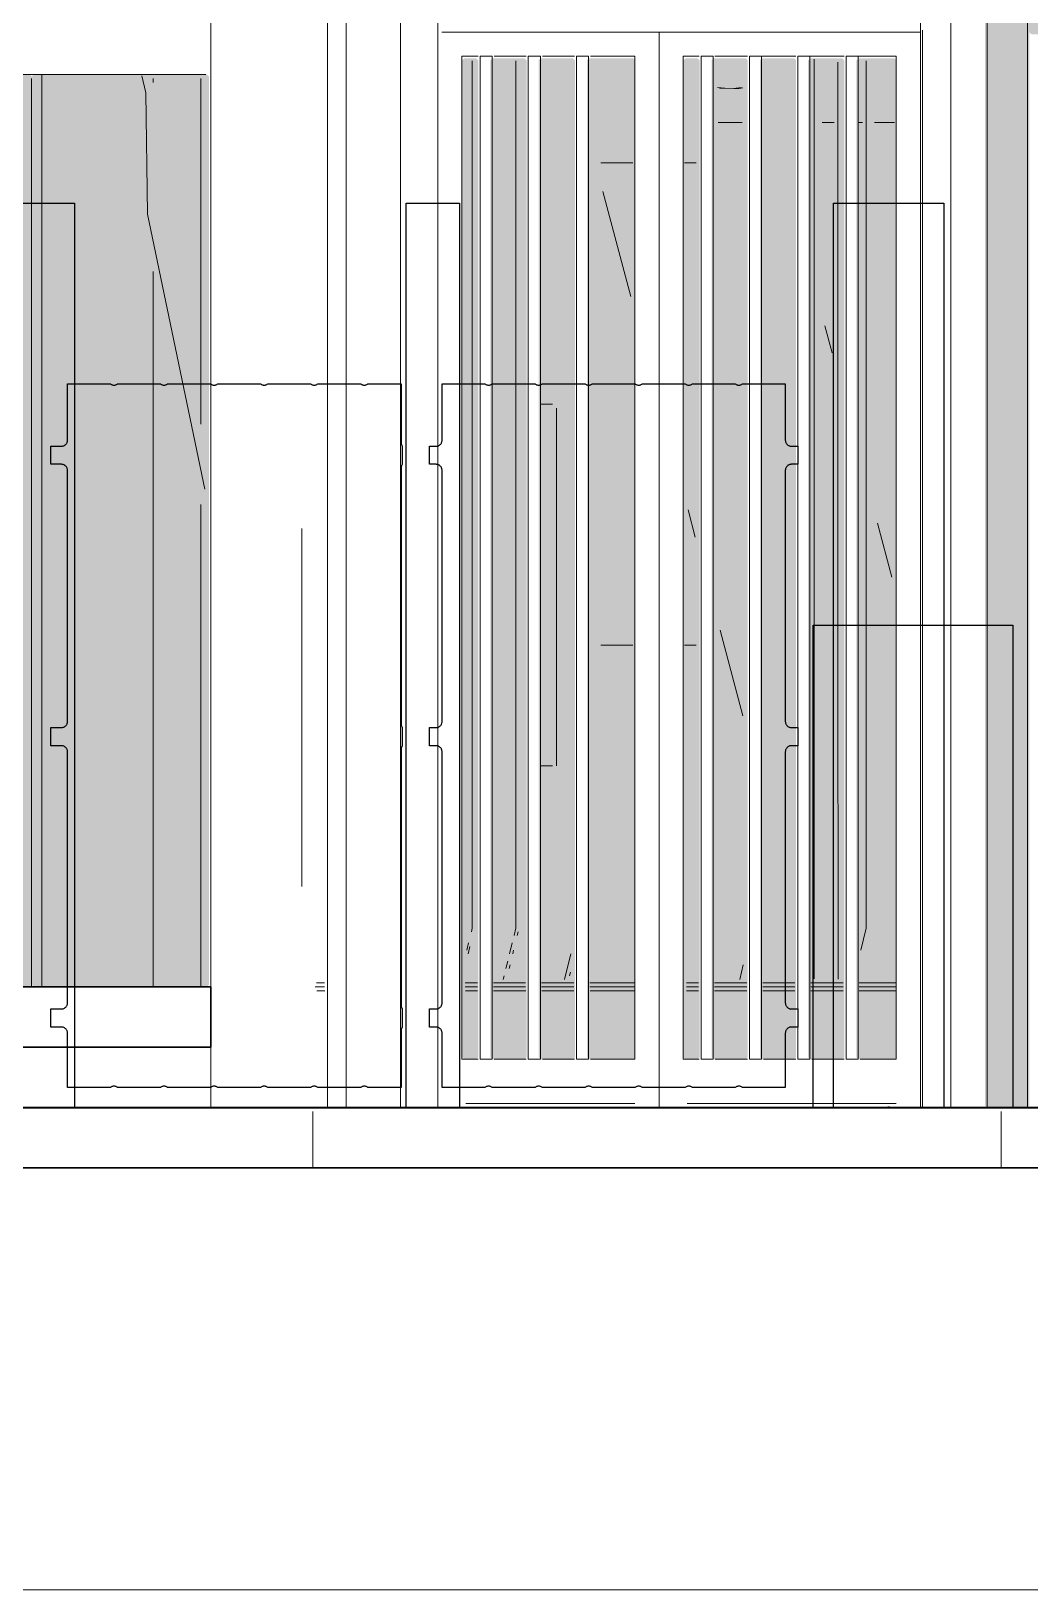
# Model space of a CAD drawing. Header units: millimetres. Extents: x 0 to 84100, y 0 to 59400.
# Drawn here: x 34132 to 36615, y 12940 to 16817 of the extents above; entities that cross this region are included whole.
import ezdxf

# ---------------------------------------------------------------- set-up
doc = ezdxf.new("R2010")
doc.units = ezdxf.units.MM
for name, color, linetype, lineweight in [('01_切断（構造・壁）', 7, 'Continuous', 35), ('09_立面の外形', 7, 'Continuous', 30), ('10_見えがかり', 7, 'Continuous', 13), ('12_見えがかり（ガラス）', 5, 'Continuous', 9), ('50_寸法', 3, 'Continuous', 9)]:
    doc.layers.add(name, color=color, linetype=linetype, lineweight=lineweight)

msp = doc.modelspace()

# ---------------------------------------------------------------- hatches: boundary and pattern name
at = {"layer": '10_見えがかり', "true_color": 0xbdbdbd}
msp.add_hatch(color=8, dxfattribs=at).paths.add_polyline_path([(36614, 18164.7), (36614, 14144.7), (36609, 14139.7), (36509, 14139.7), (36504, 14144.7), (36504, 18164.7), (36509, 18169.7), (36609, 18169.7)])
at = {"layer": '10_見えがかり', "true_color": 0xe9dcc4}
msp.add_hatch(color=8, dxfattribs=at).paths.add_polyline_path([(36694, 16874.7), (36694, 16814.7), (36689, 16809.7), (36619, 16809.7), (36614, 16814.7), (36614, 16874.7), (36619, 16879.7), (36689, 16879.7)])
at = {"layer": '12_見えがかり（ガラス）', "true_color": 0xdce9f2}
for points in [[(35244, 14264.7), (35239, 14259.7), (35209, 14259.7), (35204, 14264.7), (35204, 16744.7), (35209, 16749.7), (35239, 16749.7), (35244, 16744.7)], [(35364, 14264.7), (35359, 14259.7), (35279, 14259.7), (35274, 14264.7), (35274, 16744.7), (35279, 16749.7), (35359, 16749.7), (35364, 16744.7)], [(35484, 14264.7), (35479, 14259.7), (35399, 14259.7), (35394, 14264.7), (35394, 16744.7), (35399, 16749.7), (35479, 16749.7), (35484, 16744.7)], [(35634, 14264.7), (35629, 14259.7), (35519, 14259.7), (35514, 14264.7), (35514, 16744.7), (35519, 16749.7), (35629, 16749.7), (35634, 16744.7)], [(35794, 14264.7), (35789, 14259.7), (35759, 14259.7), (35754, 14264.7), (35754, 16744.7), (35759, 16749.7), (35789, 16749.7), (35794, 16744.7)], [(35914, 14264.7), (35909, 14259.7), (35829, 14259.7), (35824, 14264.7), (35824, 16744.7), (35829, 16749.7), (35909, 16749.7), (35914, 16744.7)], [(36034, 14264.7), (36029, 14259.7), (35949, 14259.7), (35944, 14264.7), (35944, 16744.7), (35949, 16749.7), (36029, 16749.7), (36034, 16744.7)], [(36154, 14264.7), (36149, 14259.7), (36069, 14259.7), (36064, 14264.7), (36064, 16744.7), (36069, 16749.7), (36149, 16749.7), (36154, 16744.7)], [(36284, 14264.7), (36279, 14259.7), (36189, 14259.7), (36184, 14264.7), (36184, 16744.7), (36189, 16749.7), (36279, 16749.7), (36284, 16744.7)], [(34129, 16709.7), (34134, 16704.7), (34134, 14444.7), (34129, 14439.7), (33299, 14439.7), (33294, 14444.7), (33294, 16704.7), (33299, 16709.7)], [(34569, 16709.7), (34574, 16704.7), (34574, 14444.7), (34569, 14439.7), (34139, 14439.7), (34134, 14444.7), (34134, 16704.7), (34139, 16709.7)]]:
    msp.add_hatch(color=8, dxfattribs=at).paths.add_polyline_path(points)

# ---------------------------------------------------------------- linework, layer by layer
at = {"layer": '01_切断（構造・壁）'}
msp.add_lwpolyline([(20194, 14139.7), (59906, 14139.7)], dxfattribs=at)
at = {"layer": '09_立面の外形'}
msp.add_lwpolyline([(55765.8, 13989.7), (32636.4, 13989.7), (32636.4, 14289.7), (34579, 14289.7), (34579, 14439.7), (23501.9, 14439.7)], dxfattribs=at)
at = {"layer": '10_見えがかり'}
for points in [[(34579, 14139.7), (34579, 18361.7)], [(35143.7, 14139.7), (35143.7, 18329.7)], [(36343.7, 14139.7), (36343.7, 18309.7)], [(36419, 14140.7), (36419, 18299.7)], [(36419, 14140.7), (36419, 18299.7)], [(36509.2, 18161.2), (36509.2, 14139.7)], [(36609.2, 14139.7), (36609.2, 18161.2)], [(35050.3, 14140.7), (35050.3, 17999.8)], [(35050.3, 14140.7), (35050.3, 17999.8)], [(34868.7, 14139.7), (34868.7, 17889.7)], [(34915.3, 17856.5), (34915.3, 14140.7)], [(34915.3, 14140.7), (34915.3, 17856.5)], [(35143.3, 16814.7), (35143.3, 14139.7)], [(35153.3, 16814.7), (35693.3, 16814.7)], [(35693.3, 14139.7), (35693.3, 16814.7)], [(35693.3, 14139.7), (35693.3, 16814.7)], [(36343.3, 16814.7), (35693.3, 16814.7)], [(36343.3, 14139.7), (36343.3, 16814.7)], [(36348.3, 16819.7), (36348.3, 14140.7)], [(36348.3, 16819.7), (36348.3, 14140.7)], [(35213.3, 16754.7), (35243.3, 16754.7)], [(35278.3, 16754.7), (35248.3, 16754.7)], [(35248.3, 14259.7), (35248.3, 16754.7)], [(35278.3, 14259.7), (35278.3, 16754.7)], [(35283.3, 16754.7), (35363.3, 16754.7)], [(35398.3, 16754.7), (35368.3, 16754.7)], [(35368.3, 14259.7), (35368.3, 16754.7)], [(35398.3, 14259.7), (35398.3, 16754.7)], [(35403.3, 16754.7), (35483.3, 16754.7)], [(35518.3, 16754.7), (35488.3, 16754.7)], [(35488.3, 14259.7), (35488.3, 16754.7)], [(35518.3, 14259.7), (35518.3, 16754.7)], [(35523.3, 16754.7), (35633.3, 16754.7)], [(35763.1, 16754.7), (35792.5, 16754.7)], [(35828.3, 16754.7), (35798.3, 16754.7)], [(35798.3, 14259.7), (35798.3, 16754.7)], [(35828.3, 14259.7), (35828.3, 16754.7)], [(35831.8, 16754.7), (35910.3, 16754.7)], [(35948.3, 16754.7), (35918.3, 16754.7)], [(35918.3, 14259.7), (35918.3, 16754.7)], [(35948.3, 14259.7), (35948.3, 16754.7)], [(35949.6, 16754.7), (36028.1, 16754.7)], [(36068.3, 16754.7), (36038.3, 16754.7)], [(36038.3, 14259.7), (36038.3, 16754.7)], [(36067.4, 16754.7), (36145.9, 16754.7)], [(36068.3, 14259.7), (36068.3, 16754.7)], [(36188.3, 16754.7), (36158.3, 16754.7)], [(36158.3, 14259.7), (36158.3, 16754.7)], [(36185.1, 16754.7), (36283.3, 16754.7)], [(36188.3, 14259.7), (36188.3, 16754.7)], [(35203.3, 14259.7), (35203.3, 16744.7)], [(35228.9, 16743.1), (35228.9, 16589.7)], [(35337.3, 16743.1), (35337.3, 16589.7)], [(35633.3, 16744.7), (35633.3, 14259.7)], [(35753.3, 14259.7), (35753.3, 16744.7)], [(36079.3, 14459.5), (36079.3, 16747.9)], [(36138.3, 16625.4), (36138.3, 16740.5)], [(36208.6, 16743.1), (36208.6, 16589.7)], [(36283.3, 14259.7), (36283.3, 16744.7)], [(33293.1, 16709.7), (34566.3, 16709.7)], [(34158.6, 14439.7), (34158.6, 16708.4)], [(34158.6, 14439.7), (34158.6, 16699.7)], [(34417.4, 16663.9), (34407.4, 16705.7)], [(34435.5, 16689.7), (34435.5, 16699.7)], [(34435.6, 16689.7), (34435.6, 16699.7)], [(34554.2, 15839.7), (34554.2, 16699.7)], [(34554.3, 15839.7), (34554.3, 16699.7)], [(35856.6, 16675.3), (35838.9, 16677.2)], [(35879.3, 16675), (35843.4, 16675.3)], [(35892.5, 16675), (35856.6, 16675.3)], [(35897.7, 16676.9), (35879.3, 16675)], [(35879.3, 16675), (35892.5, 16675)], [(35901.6, 16676), (35892.5, 16675)], [(34421.2, 16361.6), (34417.4, 16663.9)], [(36138.3, 16443.3), (36138.3, 16625.4)], [(35228.9, 16589.7), (35228.9, 16407.6)], [(35337.3, 16589.7), (35337.3, 16407.6)], [(35840.2, 16589.7), (35899.8, 16589.7)], [(36099.1, 16589.7), (36129, 16589.7)], [(36188.9, 16589.7), (36198.9, 16589.7)], [(36208.6, 16589.7), (36208.6, 16407.6)], [(36228.8, 16589.7), (36278.7, 16589.7)], [(35548.8, 16489.7), (35627.9, 16489.7)], [(35756.3, 16489.7), (35786, 16489.7)], [(36138.3, 16261.1), (36138.3, 16443.3)], [(35228.9, 16407.6), (35228.9, 16225.4)], [(35337.3, 16407.6), (35337.3, 16225.4)], [(35623.6, 16157.5), (35554, 16418.3)], [(36208.6, 16407.6), (36208.6, 16225.4)], [(34564, 15677.6), (34421.2, 16361.6)], [(36138.3, 16079), (36138.3, 16261.1)], [(34435.5, 14439.7), (34435.5, 16219.7)], [(34435.6, 14439.7), (34435.6, 16219.7)], [(35228.9, 16225.4), (35228.9, 16043.3)], [(35337.3, 16225.4), (35337.3, 16043.3)], [(36208.6, 16225.4), (36208.6, 16043.3)], [(36123.5, 16017.1), (36105.6, 16084.5)], [(36138.3, 15896.9), (36138.3, 16079)], [(35228.9, 16043.3), (35228.9, 15861.2)], [(35337.3, 16043.3), (35337.3, 15861.1)], [(36208.6, 16043.3), (36208.6, 15861.1)], [(35228.9, 15861.2), (35228.9, 15679)], [(35337.3, 15861.1), (35337.3, 15679)], [(35399.4, 15889.7), (35428.4, 15889.7)], [(35438, 14989.7), (35438, 15879.7)], [(36138.3, 15714.7), (36138.3, 15896.9)], [(36208.6, 15861.1), (36208.6, 15679)], [(36138.3, 15532.6), (36138.3, 15714.7)], [(35228.9, 15679), (35228.9, 15496.9)], [(35337.3, 15679), (35337.3, 15496.9)], [(36208.6, 15679), (36208.6, 15496.9)], [(34554.2, 14439.7), (34554.2, 15639.7)], [(34554.3, 14439.7), (34554.3, 15639.7)], [(35783.4, 15558.6), (35765.4, 15626.2)], [(36272.1, 15458.8), (36236.2, 15593.6)], [(34805.3, 14689.7), (34805.3, 15579.7)], [(36138.3, 15350.4), (36138.3, 15532.6)], [(35228.9, 15496.9), (35228.9, 15314.7)], [(35337.3, 15496.9), (35337.3, 15314.7)], [(36208.6, 15496.9), (36208.6, 15314.7)], [(35902, 15114.3), (35845.3, 15326.8)], [(36138.3, 15168.3), (36138.3, 15350.4)], [(35228.9, 15314.7), (35228.9, 15132.6)], [(35337.3, 15314.7), (35337.3, 15132.6)], [(35627.9, 15289.7), (35548.8, 15289.7)], [(35786, 15289.7), (35756.3, 15289.7)], [(36208.6, 15314.7), (36208.6, 15132.6)], [(36138.3, 14986.1), (36138.3, 15168.3)], [(35228.9, 15132.6), (35228.9, 14950.4)], [(35337.3, 15132.6), (35337.3, 14950.4)], [(36208.6, 15132.6), (36208.6, 14950.4)], [(35428.4, 14989.7), (35399.4, 14989.7)], [(36138.4, 14804), (36138.3, 14986.1)], [(35228.9, 14950.4), (35228.9, 14768.3)], [(35337.3, 14950.4), (35337.3, 14768.3)], [(36208.6, 14950.4), (36208.6, 14768.3)], [(36138.4, 14621.9), (36138.4, 14804)], [(35228.9, 14768.3), (35228.9, 14586.1)], [(35337.3, 14768.3), (35337.3, 14586.1)], [(36208.6, 14768.3), (36208.6, 14586.1)], [(36138.4, 14458.9), (36138.4, 14621.9)], [(35228.9, 14586.1), (35226.7, 14577)], [(35337.3, 14586.1), (35332.8, 14567.8)], [(36208.6, 14586.1), (36195.3, 14531.2)], [(35220, 14549.5), (35215.5, 14531.2)], [(35328.4, 14549.5), (35321.7, 14522.1)], [(35343, 14577), (35340.7, 14567.8)], [(35223, 14540.4), (35218.6, 14522.1)], [(35317.2, 14503.8), (35312.8, 14485.5)], [(35331.8, 14531.2), (35329.6, 14522.1)], [(35473.9, 14522.1), (35458.3, 14458)], [(35308.3, 14467.2), (35306.1, 14458)], [(35322.9, 14494.6), (35320.7, 14485.5)], [(35473.3, 14476.3), (35471.1, 14467.2)], [(35902.9, 14494.6), (35894, 14458)], [(34158.6, 14439.7), (33569.5, 14439.7)], [(34435.6, 14439.7), (34158.6, 14439.7)], [(34437, 14439.7), (34435.5, 14439.7)], [(34435.5, 14439.7), (34445.4, 14439.7)], [(34438.5, 14439.7), (34437, 14439.7)], [(34445.4, 14439.7), (34455.3, 14439.7)], [(34455.3, 14439.7), (34465.2, 14439.7)], [(34465.2, 14439.7), (34475.1, 14439.7)], [(34475.1, 14439.7), (34485, 14439.7)], [(34485, 14439.7), (34494.9, 14439.7)], [(34494.9, 14439.7), (34504.8, 14439.7)], [(34504.8, 14439.7), (34514.7, 14439.7)], [(34514.7, 14439.7), (34524.6, 14439.7)], [(34524.6, 14439.7), (34534.4, 14439.7)], [(34534.4, 14439.7), (34544.3, 14439.7)], [(34554.2, 14439.7), (34544.3, 14439.7)], [(34554.2, 14439.7), (34555.7, 14439.7)], [(34564.2, 14439.7), (34554.3, 14439.7)], [(34555.7, 14439.7), (34557.2, 14439.7)], [(34557.2, 14439.7), (34558.7, 14439.7)], [(34838.7, 14439.7), (34857.8, 14439.7)], [(34841.7, 14449.7), (34861.7, 14449.7)], [(34841.7, 14439.7), (34861.7, 14439.7)], [(34842.3, 14429.7), (34862.3, 14429.7)], [(35211.6, 14449.7), (35241.6, 14449.7)], [(35211.6, 14439.7), (35241.6, 14439.7)], [(35212, 14429.7), (35241.9, 14429.7)], [(35281.5, 14449.7), (35361.5, 14449.7)], [(35281.5, 14439.7), (35361.5, 14439.7)], [(35281.9, 14429.7), (35361.8, 14429.7)], [(35401.5, 14449.7), (35481.5, 14449.7)], [(35401.5, 14439.7), (35481.5, 14439.7)], [(35401.8, 14429.7), (35481.7, 14429.7)], [(35521.4, 14449.7), (35631.4, 14449.7)], [(35521.4, 14439.7), (35631.4, 14439.7)], [(35521.7, 14429.7), (35631.6, 14429.7)], [(35761.3, 14449.7), (35791.3, 14449.7)], [(35761.3, 14439.7), (35791.3, 14439.7)], [(35761.4, 14429.7), (35791.4, 14429.7)], [(35831.3, 14449.7), (35911.3, 14449.7)], [(35831.3, 14439.7), (35911.3, 14439.7)], [(35831.4, 14429.7), (35911.3, 14429.7)], [(35951.2, 14429.7), (36031.2, 14429.7)], [(35951.3, 14449.7), (36031.2, 14449.7)], [(35951.3, 14439.7), (36031.2, 14439.7)], [(36071.1, 14429.7), (36151, 14429.7)], [(36071.2, 14449.7), (36151.2, 14449.7)], [(36071.2, 14439.7), (36151.2, 14439.7)], [(36191, 14429.7), (36280.9, 14429.7)], [(36191.1, 14449.7), (36281.1, 14449.7)], [(36191.1, 14439.7), (36281.1, 14439.7)], [(32636.4, 14289.7), (34572.3, 14289.7)], [(35213.3, 14259.7), (35243.3, 14259.7)], [(35278.3, 14259.7), (35248.3, 14259.7)], [(35283.3, 14259.7), (35363.3, 14259.7)], [(35398.3, 14259.7), (35368.3, 14259.7)], [(35403.3, 14259.7), (35483.3, 14259.7)], [(35518.3, 14259.7), (35488.3, 14259.7)], [(35523.3, 14259.7), (35633.3, 14259.7)], [(35763.3, 14259.7), (35793.3, 14259.7)], [(35828.3, 14259.7), (35798.3, 14259.7)], [(35833.3, 14259.7), (35913.3, 14259.7)], [(35948.3, 14259.7), (35918.3, 14259.7)], [(35953.3, 14259.7), (36033.3, 14259.7)], [(36068.3, 14259.7), (36038.3, 14259.7)], [(36073.3, 14259.7), (36153.3, 14259.7)], [(36188.3, 14259.7), (36158.3, 14259.7)], [(36193.3, 14259.7), (36283.3, 14259.7)], [(34579, 14139.7), (34594, 14139.7)], [(34593.7, 14139.7), (34603.4, 14139.7)], [(34594.6, 14139.7), (34597.1, 14139.7)], [(34597.1, 14139.7), (34601.4, 14139.7)], [(34601.4, 14139.7), (34607.5, 14139.7)], [(34601.4, 14139.7), (34620.9, 14139.7)], [(34607.5, 14139.7), (34615.3, 14139.7)], [(34607.5, 14139.7), (34627.4, 14139.7)], [(34615.3, 14139.7), (34624.5, 14139.7)], [(34615.3, 14139.7), (34643.9, 14139.7)], [(34624.5, 14139.7), (34635, 14139.7)], [(34635, 14139.7), (34646.3, 14139.7)], [(34635, 14139.7), (34673, 14139.7)], [(34646.3, 14139.7), (34658.2, 14139.7)], [(34646.3, 14139.7), (34693.3, 14139.7)], [(34658.2, 14139.7), (34670.2, 14139.7)], [(34658.2, 14139.7), (34717.7, 14139.7)], [(34670.2, 14139.7), (34682.1, 14139.7)], [(34670.2, 14139.7), (34787.2, 14139.7)], [(34682.1, 14139.7), (34694.1, 14139.7)], [(34682.1, 14139.7), (34787.2, 14139.7)], [(34694.1, 14139.7), (34706.7, 14139.7)], [(34694.1, 14139.7), (34787.2, 14139.7)], [(34706.7, 14139.7), (34719.5, 14139.7)], [(34706.7, 14139.7), (34787.2, 14139.7)], [(34719.5, 14139.7), (34732.1, 14139.7)], [(34719.5, 14139.7), (34787.2, 14139.7)], [(34732.1, 14139.7), (34744.4, 14139.7)], [(34732.1, 14139.7), (34787.2, 14139.7)], [(34744.4, 14139.7), (34755.7, 14139.7)], [(34744.4, 14139.7), (34787.2, 14139.7)], [(34747.5, 14139.7), (34787.2, 14139.7)], [(34755.7, 14139.7), (34765.9, 14139.7)], [(34759, 14139.7), (34787.2, 14139.7)], [(34765.9, 14139.7), (34774.7, 14139.7)], [(34767.2, 14139.7), (34787.2, 14139.7)], [(34767.6, 14139.7), (34787.2, 14139.7)], [(34768.1, 14139.7), (34787.2, 14139.7)], [(34768.2, 14139.7), (34787.2, 14139.7)], [(34774.7, 14139.7), (34781.8, 14139.7)], [(34777.4, 14139.7), (34787.2, 14139.7)], [(34777.5, 14139.7), (34787.2, 14139.7)], [(34777.5, 14139.7), (34787.2, 14139.7)], [(34777.5, 14139.7), (34787.2, 14139.7)], [(34777.6, 14139.7), (34787.2, 14139.7)], [(34777.6, 14139.7), (34787.2, 14139.7)], [(34777.6, 14139.7), (34787.2, 14139.7)], [(34777.7, 14139.7), (34787.2, 14139.7)], [(34777.8, 14139.7), (34787.2, 14139.7)], [(34777.8, 14139.7), (34787.2, 14139.7)], [(34781.8, 14139.7), (34787.2, 14139.7)], [(34793, 14139.7), (34787.2, 14139.7)], [(34787.2, 14139.7), (34790.9, 14139.7)], [(34793, 14139.7), (34790.9, 14139.7)], [(34832.3, 13989.7), (34832.3, 14129.7)], [(34868.7, 14139.7), (35143.7, 14139.7)], [(34915.3, 14140.7), (35050.3, 14140.7)], [(34915.3, 14140.7), (35050.3, 14140.7)], [(35143.3, 14139.7), (35203.3, 14139.7)], [(35213.3, 14149.7), (35633.3, 14149.7)], [(35633.3, 14139.7), (35693.3, 14139.7)], [(35693.3, 14139.7), (35753.3, 14139.7)], [(35763.1, 14149.7), (36283.3, 14149.7)], [(36283.3, 14139.7), (36343.3, 14139.7)], [(36343.7, 14139.7), (36503.7, 14139.7)], [(36348.3, 14140.7), (36419, 14140.7)], [(36419, 14140.7), (36348.3, 14140.7)], [(36509.2, 14139.7), (36609.2, 14139.7)], [(36543.9, 13989.7), (36543.9, 14129.7)], [(32636.4, 13989.7), (34831.7, 13989.7)], [(34832.3, 13989.7), (36540.7, 13989.7)], [(36543.9, 13989.7), (36689.2, 13989.7)]]:
    msp.add_lwpolyline(points, dxfattribs=at)
at = {"layer": '12_立面_外構・樹木'}
for points in [[(34107, 14139.7), (34107, 14140.1), (34107, 16389.3), (34107, 16389.7), (34107.4, 16389.7), (34239.8, 16389.7), (34240.1, 16389.7), (34240.2, 16389.3), (34240.2, 14140.1), (34240.1, 14139.7), (34239.8, 14139.7), (34107.4, 14139.7), (34107, 14139.7)], [(35064.4, 14139.7), (35064.4, 14140.1), (35064.4, 16389.3), (35064.4, 16389.7), (35064.8, 16389.7), (35197.2, 16389.7), (35197.5, 16389.7), (35197.5, 16389.3), (35197.5, 14140.1), (35197.5, 14139.7), (35197.2, 14139.7), (35064.8, 14139.7), (35064.4, 14139.7)], [(36127, 14139.7), (36127, 14140.1), (36127, 16389.3), (36127, 16389.7), (36127.4, 16389.7), (36259.8, 16389.7), (36260.1, 16389.7), (36260.7, 16389.6), (36262.1, 16389.3), (36263.6, 16389.1), (36265, 16389.1), (36266.5, 16389.3), (36268, 16389.6), (36268.5, 16389.7), (36268.8, 16389.7), (36401.2, 16389.7), (36401.6, 16389.7), (36401.6, 16389.3), (36401.6, 14140.1), (36401.6, 14139.7), (36401.2, 14139.7), (36268.8, 14139.7), (36268.5, 14139.7), (36268, 14139.9), (36266.5, 14140.1), (36265, 14140.3), (36263.6, 14140.3), (36262.1, 14140.1), (36260.7, 14139.9), (36260.1, 14139.7), (36259.8, 14139.7), (36127.4, 14139.7), (36127, 14139.7)], [(34181.4, 14339.7), (34181.4, 14340.1), (34181.4, 14384.3), (34181.4, 14384.7), (34181.8, 14384.7), (34207.6, 14384.7), (34209.1, 14384.8), (34210.5, 14385), (34212, 14385.4), (34213.3, 14385.8), (34214.7, 14386.5), (34215.9, 14387.2), (34217.1, 14388.1), (34218.2, 14389.1), (34219.2, 14390.2), (34220.1, 14391.4), (34220.8, 14392.6), (34221.5, 14394), (34222, 14395.4), (34222.3, 14396.8), (34222.5, 14398.2), (34222.6, 14399.7), (34222.6, 15024.7), (34222.5, 15026.2), (34222.3, 15027.6), (34222, 15029.1), (34221.5, 15030.4), (34220.8, 15031.8), (34220.1, 15033), (34219.2, 15034.2), (34218.2, 15035.3), (34217.1, 15036.3), (34215.9, 15037.2), (34214.7, 15037.9), (34213.3, 15038.6), (34212, 15039.1), (34210.5, 15039.4), (34209.1, 15039.6), (34207.6, 15039.7), (34181.8, 15039.7), (34181.4, 15039.7), (34181.4, 15040.1), (34181.4, 15084.3), (34181.4, 15084.7), (34181.8, 15084.7), (34207.6, 15084.7), (34209.1, 15084.8), (34210.5, 15085), (34212, 15085.4), (34213.3, 15085.8), (34214.7, 15086.5), (34215.9, 15087.2), (34217.1, 15088.1), (34218.2, 15089.1), (34219.2, 15090.2), (34220.1, 15091.4), (34220.8, 15092.6), (34221.5, 15094), (34222, 15095.4), (34222.3, 15096.8), (34222.5, 15098.2), (34222.6, 15099.7), (34222.6, 15724.7), (34222.5, 15726.2), (34222.3, 15727.6), (34222, 15729.1), (34221.5, 15730.4), (34220.8, 15731.8), (34220.1, 15733), (34219.2, 15734.2), (34218.2, 15735.3), (34217.1, 15736.3), (34215.9, 15737.2), (34214.7, 15737.9), (34213.3, 15738.6), (34212, 15739.1), (34210.5, 15739.4), (34209.1, 15739.6), (34207.6, 15739.7), (34181.8, 15739.7), (34181.4, 15739.7), (34181.4, 15740.1), (34181.4, 15784.3), (34181.4, 15784.7), (34181.8, 15784.7), (34207.6, 15784.7), (34209.1, 15784.8), (34210.5, 15785), (34212, 15785.4), (34213.3, 15785.8), (34214.7, 15786.5), (34215.9, 15787.2), (34217.1, 15788.1), (34218.2, 15789.1), (34219.2, 15790.2), (34220.1, 15791.4), (34220.8, 15792.6), (34221.5, 15794), (34222, 15795.4), (34222.3, 15796.8), (34222.5, 15798.2), (34222.6, 15799.7), (34222.6, 15939.3), (34222.6, 15939.7), (34223, 15939.7), (34328.8, 15939.7), (34329.2, 15939.7), (34329.2, 15939.7), (34330.4, 15938.9), (34331.7, 15938.2), (34333.1, 15937.6), (34334.5, 15937.2), (34335.9, 15936.9), (34337.4, 15936.8), (34338.9, 15936.8), (34340.3, 15936.9), (34341.8, 15937.2), (34343.2, 15937.6), (34344.6, 15938.2), (34345.9, 15938.9), (34347.1, 15939.7), (34347.1, 15939.7), (34347.4, 15939.7), (34453.3, 15939.7), (34453.7, 15939.7), (34453.7, 15939.7), (34454.9, 15938.9), (34456.2, 15938.2), (34457.6, 15937.6), (34459, 15937.2), (34460.4, 15936.9), (34461.9, 15936.8), (34463.3, 15936.8), (34464.8, 15936.9), (34466.3, 15937.2), (34467.7, 15937.6), (34469, 15938.2), (34470.3, 15938.9), (34471.5, 15939.7), (34471.5, 15939.7), (34471.9, 15939.7), (34577.8, 15939.7), (34578.1, 15939.7), (34578.1, 15939.7), (34579.4, 15938.9), (34580.7, 15938.2), (34582, 15937.6), (34583.4, 15937.2), (34584.9, 15936.9), (34586.3, 15936.8), (34587.8, 15936.8), (34589.3, 15936.9), (34590.7, 15937.2), (34592.1, 15937.6), (34593.5, 15938.2), (34594.8, 15938.9), (34596, 15939.7), (34596, 15939.7), (34596.4, 15939.7), (34702.2, 15939.7), (34702.6, 15939.7), (34702.6, 15939.7), (34703.8, 15938.9), (34705.1, 15938.2), (34706.5, 15937.6), (34707.9, 15937.2), (34709.3, 15936.9), (34710.8, 15936.8), (34712.3, 15936.8), (34713.7, 15936.9), (34715.2, 15937.2), (34716.6, 15937.6), (34718, 15938.2), (34719.3, 15938.9), (34720.5, 15939.7), (34720.5, 15939.7), (34720.9, 15939.7), (34826.7, 15939.7), (34827.1, 15939.7), (34827.1, 15939.7), (34828.3, 15938.9), (34829.6, 15938.2), (34831, 15937.6), (34832.4, 15937.2), (34833.8, 15936.9), (34835.3, 15936.8), (34836.8, 15936.8), (34838.2, 15936.9), (34839.7, 15937.2), (34841.1, 15937.6), (34842.4, 15938.2), (34843.7, 15938.9), (34845, 15939.7), (34845, 15939.7), (34845.3, 15939.7), (34951.2, 15939.7), (34951.5, 15939.7), (34951.6, 15939.7), (34952.8, 15938.9), (34954.1, 15938.2), (34955.4, 15937.6), (34956.8, 15937.2), (34958.3, 15936.9), (34959.8, 15936.8), (34961.2, 15936.8), (34962.7, 15936.9), (34964.1, 15937.2), (34965.5, 15937.6), (34966.9, 15938.2), (34968.2, 15938.9), (34969.4, 15939.7), (34969.4, 15939.7), (34969.8, 15939.7), (35051.9, 15939.7), (35052.2, 15939.7), (35052.3, 15939.3), (35052.3, 15793.3), (35052.3, 15791.9), (35052.5, 15790.6), (35052.8, 15789.2), (35053.2, 15787.9), (35053.8, 15786.7), (35054.4, 15785.5), (35054.7, 15785), (35054.9, 15784.7), (35055, 15784.3), (35055, 15740.1), (35054.9, 15739.7), (35054.7, 15739.4), (35054.4, 15738.9), (35053.8, 15737.7), (35053.2, 15736.5), (35052.8, 15735.2), (35052.5, 15733.9), (35052.3, 15732.5), (35052.3, 15731.1), (35052.3, 15093.3), (35052.3, 15091.9), (35052.5, 15090.6), (35052.8, 15089.2), (35053.2, 15087.9), (35053.8, 15086.7), (35054.4, 15085.5), (35054.7, 15085), (35054.9, 15084.7), (35055, 15084.3), (35055, 15040.1), (35054.9, 15039.7), (35054.7, 15039.4), (35054.4, 15038.9), (35053.8, 15037.7), (35053.2, 15036.5), (35052.8, 15035.2), (35052.5, 15033.9), (35052.3, 15032.5), (35052.3, 15031.1), (35052.3, 14393.3), (35052.3, 14391.9), (35052.5, 14390.6), (35052.8, 14389.2), (35053.2, 14387.9), (35053.8, 14386.7), (35054.4, 14385.5), (35054.7, 14385), (35054.9, 14384.7), (35055, 14384.3), (35055, 14340.1), (35054.9, 14339.7), (35054.7, 14339.4), (35054.4, 14338.9), (35053.8, 14337.7), (35053.2, 14336.5), (35052.8, 14335.2), (35052.5, 14333.9), (35052.3, 14332.5), (35052.3, 14331.1), (35052.3, 14190.1), (35052.2, 14189.7), (35051.9, 14189.7), (34969.8, 14189.7), (34969.4, 14189.7), (34969.4, 14189.7), (34968.2, 14190.5), (34966.9, 14191.2), (34965.5, 14191.8), (34964.1, 14192.2), (34962.7, 14192.5), (34961.2, 14192.7), (34959.8, 14192.7), (34958.3, 14192.5), (34956.8, 14192.2), (34955.4, 14191.8), (34954.1, 14191.2), (34952.8, 14190.5), (34951.6, 14189.7), (34951.5, 14189.7), (34951.2, 14189.7), (34845.3, 14189.7), (34845, 14189.7), (34845, 14189.7), (34843.7, 14190.5), (34842.4, 14191.2), (34841.1, 14191.8), (34839.7, 14192.2), (34838.2, 14192.5), (34836.8, 14192.7), (34835.3, 14192.7), (34833.8, 14192.5), (34832.4, 14192.2), (34831, 14191.8), (34829.6, 14191.2), (34828.3, 14190.5), (34827.1, 14189.7), (34827.1, 14189.7), (34826.7, 14189.7), (34720.9, 14189.7), (34720.5, 14189.7), (34720.5, 14189.7), (34719.3, 14190.5), (34718, 14191.2), (34716.6, 14191.8), (34715.2, 14192.2), (34713.7, 14192.5), (34712.3, 14192.7), (34710.8, 14192.7), (34709.3, 14192.5), (34707.9, 14192.2), (34706.5, 14191.8), (34705.1, 14191.2), (34703.8, 14190.5), (34702.6, 14189.7), (34702.6, 14189.7), (34702.2, 14189.7), (34596.4, 14189.7), (34596, 14189.7), (34596, 14189.7), (34594.8, 14190.5), (34593.5, 14191.2), (34592.1, 14191.8), (34590.7, 14192.2), (34589.3, 14192.5), (34587.8, 14192.7), (34586.3, 14192.7), (34584.9, 14192.5), (34583.4, 14192.2), (34582, 14191.8), (34580.7, 14191.2), (34579.4, 14190.5), (34578.1, 14189.7), (34578.1, 14189.7), (34577.8, 14189.7), (34471.9, 14189.7), (34471.5, 14189.7), (34471.5, 14189.7), (34470.3, 14190.5), (34469, 14191.2), (34467.7, 14191.8), (34466.3, 14192.2), (34464.8, 14192.5), (34463.3, 14192.7), (34461.9, 14192.7), (34460.4, 14192.5), (34459, 14192.2), (34457.6, 14191.8), (34456.2, 14191.2), (34454.9, 14190.5), (34453.7, 14189.7), (34453.7, 14189.7), (34453.3, 14189.7), (34347.4, 14189.7), (34347.1, 14189.7), (34347.1, 14189.7), (34345.9, 14190.5), (34344.6, 14191.2), (34343.2, 14191.8), (34341.8, 14192.2), (34340.3, 14192.5), (34338.9, 14192.7), (34337.4, 14192.7), (34335.9, 14192.5), (34334.5, 14192.2), (34333.1, 14191.8), (34331.7, 14191.2), (34330.4, 14190.5), (34329.2, 14189.7), (34329.2, 14189.7), (34328.8, 14189.7), (34223, 14189.7), (34222.6, 14189.7), (34222.6, 14190.1), (34222.6, 14324.7), (34222.5, 14326.2), (34222.3, 14327.6), (34222, 14329.1), (34221.5, 14330.4), (34220.8, 14331.8), (34220.1, 14333), (34219.2, 14334.2), (34218.2, 14335.3), (34217.1, 14336.3), (34215.9, 14337.2), (34214.7, 14337.9), (34213.3, 14338.6), (34212, 14339.1), (34210.5, 14339.4), (34209.1, 14339.6), (34207.6, 14339.7), (34181.8, 14339.7), (34181.4, 14339.7)], [(35122.9, 14339.7), (35122.9, 14340.1), (35122.9, 14384.3), (35122.9, 14384.7), (35123.2, 14384.7), (35138.9, 14384.7), (35140.4, 14384.8), (35141.9, 14385), (35143.3, 14385.4), (35144.7, 14385.8), (35146, 14386.5), (35147.3, 14387.2), (35148.4, 14388.1), (35149.5, 14389.1), (35150.5, 14390.2), (35151.4, 14391.4), (35152.2, 14392.6), (35152.8, 14394), (35153.3, 14395.4), (35153.6, 14396.8), (35153.9, 14398.2), (35153.9, 14399.7), (35153.9, 15024.7), (35153.9, 15026.2), (35153.6, 15027.6), (35153.3, 15029.1), (35152.8, 15030.4), (35152.2, 15031.8), (35151.4, 15033), (35150.5, 15034.2), (35149.5, 15035.3), (35148.4, 15036.3), (35147.3, 15037.2), (35146, 15037.9), (35144.7, 15038.6), (35143.3, 15039.1), (35141.9, 15039.4), (35140.4, 15039.6), (35138.9, 15039.7), (35123.2, 15039.7), (35122.9, 15039.7), (35122.9, 15040.1), (35122.9, 15084.3), (35122.9, 15084.7), (35123.2, 15084.7), (35138.9, 15084.7), (35140.4, 15084.8), (35141.9, 15085), (35143.3, 15085.4), (35144.7, 15085.8), (35146, 15086.5), (35147.3, 15087.2), (35148.4, 15088.1), (35149.5, 15089.1), (35150.5, 15090.2), (35151.4, 15091.4), (35152.2, 15092.6), (35152.8, 15094), (35153.3, 15095.4), (35153.6, 15096.8), (35153.9, 15098.2), (35153.9, 15099.7), (35153.9, 15724.7), (35153.9, 15726.2), (35153.6, 15727.6), (35153.3, 15729.1), (35152.8, 15730.4), (35152.2, 15731.8), (35151.4, 15733), (35150.5, 15734.2), (35149.5, 15735.3), (35148.4, 15736.3), (35147.3, 15737.2), (35146, 15737.9), (35144.7, 15738.6), (35143.3, 15739.1), (35141.9, 15739.4), (35140.4, 15739.6), (35138.9, 15739.7), (35123.2, 15739.7), (35122.9, 15739.7), (35122.9, 15740.1), (35122.9, 15784.3), (35122.9, 15784.7), (35123.2, 15784.7), (35138.9, 15784.7), (35140.4, 15784.8), (35141.9, 15785), (35143.3, 15785.4), (35144.7, 15785.8), (35146, 15786.5), (35147.3, 15787.2), (35148.4, 15788.1), (35149.5, 15789.1), (35150.5, 15790.2), (35151.4, 15791.4), (35152.2, 15792.6), (35152.8, 15794), (35153.3, 15795.4), (35153.6, 15796.8), (35153.9, 15798.2), (35153.9, 15799.7), (35153.9, 15939.3), (35153.9, 15939.7), (35154.3, 15939.7), (35260.2, 15939.7), (35260.5, 15939.7), (35260.5, 15939.7), (35261.7, 15938.9), (35263, 15938.2), (35264.4, 15937.6), (35265.8, 15937.2), (35267.3, 15936.9), (35268.7, 15936.8), (35270.2, 15936.8), (35271.7, 15936.9), (35273.1, 15937.2), (35274.5, 15937.6), (35275.9, 15938.2), (35277.2, 15938.9), (35278.4, 15939.7), (35278.4, 15939.7), (35278.8, 15939.7), (35384.6, 15939.7), (35385, 15939.7), (35385, 15939.7), (35386.2, 15938.9), (35387.5, 15938.2), (35388.9, 15937.6), (35390.3, 15937.2), (35391.7, 15936.9), (35393.2, 15936.8), (35394.7, 15936.8), (35396.1, 15936.9), (35397.6, 15937.2), (35399, 15937.6), (35400.3, 15938.2), (35401.6, 15938.9), (35402.9, 15939.7), (35402.9, 15939.7), (35403.2, 15939.7), (35509.1, 15939.7), (35509.5, 15939.7), (35509.5, 15939.7), (35510.7, 15938.9), (35512, 15938.2), (35513.3, 15937.6), (35514.8, 15937.2), (35516.2, 15936.9), (35517.7, 15936.8), (35519.1, 15936.8), (35520.6, 15936.9), (35522, 15937.2), (35523.5, 15937.6), (35524.8, 15938.2), (35526.1, 15938.9), (35527.3, 15939.7), (35527.3, 15939.7), (35527.7, 15939.7), (35633.6, 15939.7), (35633.9, 15939.7), (35633.9, 15939.7), (35635.2, 15938.9), (35636.5, 15938.2), (35637.8, 15937.6), (35639.2, 15937.2), (35640.7, 15936.9), (35642.1, 15936.8), (35643.6, 15936.8), (35645.1, 15936.9), (35646.5, 15937.2), (35647.9, 15937.6), (35649.3, 15938.2), (35650.6, 15938.9), (35651.8, 15939.7), (35651.8, 15939.7), (35652.2, 15939.7), (35758, 15939.7), (35758.4, 15939.7), (35758.4, 15939.7), (35759.6, 15938.9), (35760.9, 15938.2), (35762.3, 15937.6), (35763.7, 15937.2), (35765.1, 15936.9), (35766.6, 15936.8), (35768.1, 15936.8), (35769.5, 15936.9), (35771, 15937.2), (35772.4, 15937.6), (35773.8, 15938.2), (35775.1, 15938.9), (35776.3, 15939.7), (35776.3, 15939.7), (35776.6, 15939.7), (35882.5, 15939.7), (35882.9, 15939.7), (35882.9, 15939.7), (35884.1, 15938.9), (35885.4, 15938.2), (35886.8, 15937.6), (35888.2, 15937.2), (35889.6, 15936.9), (35891.1, 15936.8), (35892.5, 15936.8), (35894, 15936.9), (35895.5, 15937.2), (35896.9, 15937.6), (35898.2, 15938.2), (35899.5, 15938.9), (35900.7, 15939.7), (35900.8, 15939.7), (35901.1, 15939.7), (36007, 15939.7), (36007.3, 15939.7), (36007.3, 15939.3), (36007.3, 15799.7), (36007.4, 15798.2), (36007.6, 15796.8), (36008, 15795.4), (36008.5, 15794), (36009.1, 15792.6), (36009.9, 15791.4), (36010.7, 15790.2), (36011.7, 15789.1), (36012.8, 15788.1), (36014, 15787.2), (36015.3, 15786.5), (36016.6, 15785.8), (36018, 15785.4), (36019.4, 15785), (36020.9, 15784.8), (36022.3, 15784.7), (36038, 15784.7), (36038.4, 15784.7), (36038.4, 15784.3), (36038.4, 15740.1), (36038.4, 15739.7), (36038, 15739.7), (36022.3, 15739.7), (36020.9, 15739.6), (36019.4, 15739.4), (36018, 15739.1), (36016.6, 15738.6), (36015.3, 15737.9), (36014, 15737.2), (36012.8, 15736.3), (36011.7, 15735.3), (36010.7, 15734.2), (36009.9, 15733), (36009.1, 15731.8), (36008.5, 15730.4), (36008, 15729.1), (36007.6, 15727.6), (36007.4, 15726.2), (36007.3, 15724.7), (36007.3, 15099.7), (36007.4, 15098.2), (36007.6, 15096.8), (36008, 15095.4), (36008.5, 15094), (36009.1, 15092.6), (36009.9, 15091.4), (36010.7, 15090.2), (36011.7, 15089.1), (36012.8, 15088.1), (36014, 15087.2), (36015.3, 15086.5), (36016.6, 15085.8), (36018, 15085.4), (36019.4, 15085), (36020.9, 15084.8), (36022.3, 15084.7), (36038, 15084.7), (36038.4, 15084.7), (36038.4, 15084.3), (36038.4, 15040.1), (36038.4, 15039.7), (36038, 15039.7), (36022.3, 15039.7), (36020.9, 15039.6), (36019.4, 15039.4), (36018, 15039.1), (36016.6, 15038.6), (36015.3, 15037.9), (36014, 15037.2), (36012.8, 15036.3), (36011.7, 15035.3), (36010.7, 15034.2), (36009.9, 15033), (36009.1, 15031.8), (36008.5, 15030.4), (36008, 15029.1), (36007.6, 15027.6), (36007.4, 15026.2), (36007.3, 15024.7), (36007.3, 14399.7), (36007.4, 14398.2), (36007.6, 14396.8), (36008, 14395.4), (36008.5, 14394), (36009.1, 14392.6), (36009.9, 14391.4), (36010.7, 14390.2), (36011.7, 14389.1), (36012.8, 14388.1), (36014, 14387.2), (36015.3, 14386.5), (36016.6, 14385.8), (36018, 14385.4), (36019.4, 14385), (36020.9, 14384.8), (36022.3, 14384.7), (36038, 14384.7), (36038.4, 14384.7), (36038.4, 14384.3), (36038.4, 14340.1), (36038.4, 14339.7), (36038, 14339.7), (36022.3, 14339.7), (36020.9, 14339.6), (36019.4, 14339.4), (36018, 14339.1), (36016.6, 14338.6), (36015.3, 14337.9), (36014, 14337.2), (36012.8, 14336.3), (36011.7, 14335.3), (36010.7, 14334.2), (36009.9, 14333), (36009.1, 14331.8), (36008.5, 14330.4), (36008, 14329.1), (36007.6, 14327.6), (36007.4, 14326.2), (36007.3, 14324.7), (36007.3, 14190.1), (36007.3, 14189.7), (36007, 14189.7), (35901.1, 14189.7), (35900.8, 14189.7), (35900.7, 14189.7), (35899.5, 14190.5), (35898.2, 14191.2), (35896.9, 14191.8), (35895.5, 14192.2), (35894, 14192.5), (35892.5, 14192.7), (35891.1, 14192.7), (35889.6, 14192.5), (35888.2, 14192.2), (35886.8, 14191.8), (35885.4, 14191.2), (35884.1, 14190.5), (35882.9, 14189.7), (35882.9, 14189.7), (35882.5, 14189.7), (35776.6, 14189.7), (35776.3, 14189.7), (35776.3, 14189.7), (35775.1, 14190.5), (35773.8, 14191.2), (35772.4, 14191.8), (35771, 14192.2), (35769.5, 14192.5), (35768.1, 14192.7), (35766.6, 14192.7), (35765.1, 14192.5), (35763.7, 14192.2), (35762.3, 14191.8), (35760.9, 14191.2), (35759.6, 14190.5), (35758.4, 14189.7), (35758.4, 14189.7), (35758, 14189.7), (35652.2, 14189.7), (35651.8, 14189.7), (35651.8, 14189.7), (35650.6, 14190.5), (35649.3, 14191.2), (35647.9, 14191.8), (35646.5, 14192.2), (35645.1, 14192.5), (35643.6, 14192.7), (35642.1, 14192.7), (35640.7, 14192.5), (35639.2, 14192.2), (35637.8, 14191.8), (35636.5, 14191.2), (35635.2, 14190.5), (35633.9, 14189.7), (35633.9, 14189.7), (35633.6, 14189.7), (35527.7, 14189.7), (35527.3, 14189.7), (35527.3, 14189.7), (35526.1, 14190.5), (35524.8, 14191.2), (35523.5, 14191.8), (35522, 14192.2), (35520.6, 14192.5), (35519.1, 14192.7), (35517.7, 14192.7), (35516.2, 14192.5), (35514.8, 14192.2), (35513.3, 14191.8), (35512, 14191.2), (35510.7, 14190.5), (35509.5, 14189.7), (35509.5, 14189.7), (35509.1, 14189.7), (35403.2, 14189.7), (35402.9, 14189.7), (35402.9, 14189.7), (35401.6, 14190.5), (35400.3, 14191.2), (35399, 14191.8), (35397.6, 14192.2), (35396.1, 14192.5), (35394.7, 14192.7), (35393.2, 14192.7), (35391.7, 14192.5), (35390.3, 14192.2), (35388.9, 14191.8), (35387.5, 14191.2), (35386.2, 14190.5), (35385, 14189.7), (35385, 14189.7), (35384.6, 14189.7), (35278.8, 14189.7), (35278.4, 14189.7), (35278.4, 14189.7), (35277.2, 14190.5), (35275.9, 14191.2), (35274.5, 14191.8), (35273.1, 14192.2), (35271.7, 14192.5), (35270.2, 14192.7), (35268.7, 14192.7), (35267.3, 14192.5), (35265.8, 14192.2), (35264.4, 14191.8), (35263, 14191.2), (35261.7, 14190.5), (35260.5, 14189.7), (35260.5, 14189.7), (35260.2, 14189.7), (35154.3, 14189.7), (35153.9, 14189.7), (35153.9, 14190.1), (35153.9, 14324.7), (35153.9, 14326.2), (35153.6, 14327.6), (35153.3, 14329.1), (35152.8, 14330.4), (35152.2, 14331.8), (35151.4, 14333), (35150.5, 14334.2), (35149.5, 14335.3), (35148.4, 14336.3), (35147.3, 14337.2), (35146, 14337.9), (35144.7, 14338.6), (35143.3, 14339.1), (35141.9, 14339.4), (35140.4, 14339.6), (35138.9, 14339.7), (35123.2, 14339.7), (35122.9, 14339.7)], [(36076.3, 14139.7), (36076.3, 14140.1), (36076.3, 15339.3), (36076.3, 15339.7), (36076.7, 15339.7), (36573.1, 15339.7), (36573.4, 15339.7), (36573.4, 15339.3), (36573.4, 14140.1), (36573.4, 14139.7), (36573.1, 14139.7), (36076.7, 14139.7), (36076.3, 14139.7)]]:
    msp.add_lwpolyline(points, dxfattribs=at)
at = {"layer": '12_見えがかり（ガラス）'}
for points in [[(35243.3, 16754.7), (35203.3, 16754.7)], [(35203.3, 16754.7), (35203.3, 14259.7)], [(35203.3, 16754.7), (35243.3, 16754.7)], [(35203.3, 16754.7), (35203.3, 14259.7)], [(35363.3, 16754.7), (35283.3, 16754.7)], [(35283.3, 16754.7), (35363.3, 16754.7)], [(35483.3, 16754.7), (35403.3, 16754.7)], [(35403.3, 16754.7), (35483.3, 16754.7)], [(35633.3, 16754.7), (35523.3, 16754.7)], [(35523.3, 16754.7), (35633.3, 16754.7)], [(35633.3, 16754.7), (35633.3, 14259.7)], [(35633.3, 16754.7), (35633.3, 14259.7)], [(35793.3, 16754.7), (35753.3, 16754.7)], [(35753.3, 14259.7), (35753.3, 16754.7)], [(35793.3, 16754.7), (35753.3, 16754.7)], [(35753.3, 14259.7), (35753.3, 16754.7)], [(35913.3, 16754.7), (35833.3, 16754.7)], [(35913.3, 16754.7), (35833.3, 16754.7)], [(36033.3, 16754.7), (35953.3, 16754.7)], [(36033.3, 16754.7), (35953.3, 16754.7)], [(36153.3, 16754.7), (36073.3, 16754.7)], [(36153.3, 16754.7), (36073.3, 16754.7)], [(36283.3, 16754.7), (36193.3, 16754.7)], [(36283.3, 16754.7), (36193.3, 16754.7)], [(36283.3, 14259.7), (36283.3, 16754.7)], [(36283.3, 16754.7), (36283.3, 14259.7)], [(34133.2, 14439.7), (34133.2, 16699.7)], [(34133.2, 14439.7), (34570.8, 14439.7)], [(34573.9, 14439.7), (34564, 14439.7)], [(35243.3, 14259.7), (35203.3, 14259.7)], [(35243.3, 14259.7), (35203.3, 14259.7)], [(35363.3, 14259.7), (35283.3, 14259.7)], [(35363.3, 14259.7), (35283.3, 14259.7)], [(35483.3, 14259.7), (35403.3, 14259.7)], [(35483.3, 14259.7), (35403.3, 14259.7)], [(35633.3, 14259.7), (35523.3, 14259.7)], [(35633.3, 14259.7), (35523.3, 14259.7)], [(35793.3, 14259.7), (35753.3, 14259.7)], [(35793.3, 14259.7), (35753.3, 14259.7)], [(35913.3, 14259.7), (35833.3, 14259.7)], [(35913.3, 14259.7), (35833.3, 14259.7)], [(36033.3, 14259.7), (35953.3, 14259.7)], [(36033.3, 14259.7), (35953.3, 14259.7)], [(36153.3, 14259.7), (36073.3, 14259.7)], [(36153.3, 14259.7), (36073.3, 14259.7)], [(36283.3, 14259.7), (36193.3, 14259.7)], [(36283.3, 14259.7), (36193.3, 14259.7)]]:
    msp.add_lwpolyline(points, dxfattribs=at)
at = {"layer": '50_寸法'}
msp.add_lwpolyline([(22694, 12939.7), (57406, 12939.7)], dxfattribs=at)

doc.saveas('drawing.dxf')
